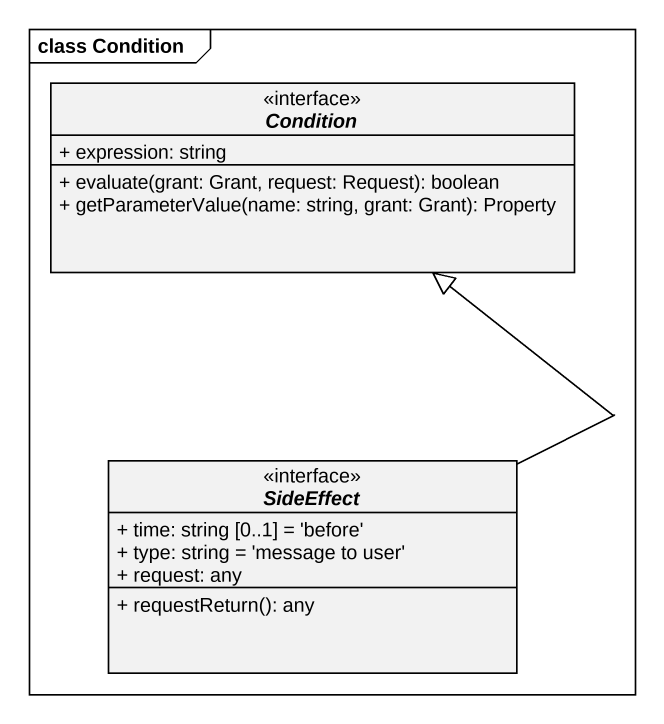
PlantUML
@startuml
mainframe class Condition
hide circle
hide empty members
skinparam classAttributeIconSize 0
interface Condition {
  + expression: string
  + evaluate(grant: Grant, request: Request): boolean
  + getParameterValue(name: string, grant: Grant): Property
}
interface SideEffect {
  + time: string [0..1] = 'before'
  + type: string = 'message to user'
  + request: any
  + requestReturn(): any
}
SideEffect -up-|> Condition
@enduml
